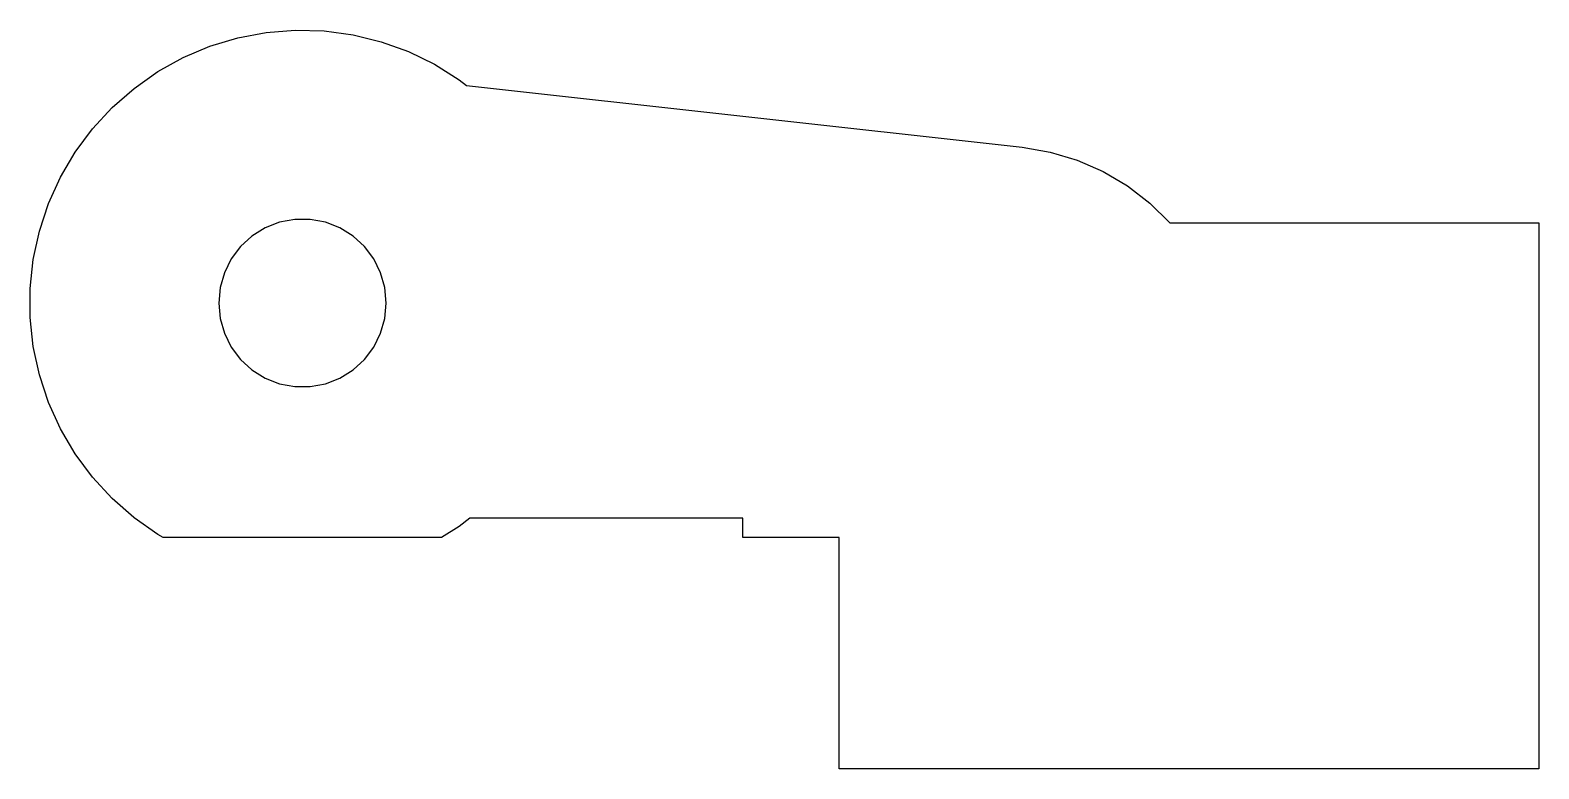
# Model space of a CAD drawing. Header units: millimetres. Extents: x 4.9 to 44.1, y -0.1 to 19.1.
import ezdxf

# ---------------------------------------------------------------- set-up
doc = ezdxf.new("R2010")
doc.units = ezdxf.units.MM
doc.layers.add('CUT', color=1, linetype='Continuous')

msp = doc.modelspace()

# ---------------------------------------------------------------- linework, layer by layer
at = {"layer": 'CUT'}
for points in [[(34.5057, 14.075), (44.075, 14.075), (44.075, -0.075), (25.925, -0.075), (25.925, 5.925), (23.425, 5.925), (23.425, 6.425), (16.34, 6.425), (16.0667, 6.2104), (15.6105, 5.925), (8.3866, 5.925), (8.2472, 6.0022), (7.6309, 6.4351), (7.6212, 6.4436), (7.0642, 6.931), (6.5533, 7.4844), (6.1042, 8.0889), (5.7219, 8.7377), (5.4107, 9.4235), (5.1742, 10.1385), (5.015, 10.8746), (4.9349, 11.6234), (4.9349, 12.3766), (5.015, 13.1254), (5.1742, 13.8615), (5.4107, 14.5765), (5.7219, 15.2623), (6.1042, 15.9111), (6.5533, 16.5156), (7.0642, 17.069), (7.6309, 17.5649), (8.2472, 17.9978), (8.906, 18.3627), (9.5998, 18.6556), (10.3209, 18.873), (11.061, 19.0125), (11.8117, 19.0726), (12.5645, 19.0526), (13.3109, 18.9526), (14.0425, 18.7739), (14.751, 18.5184), (15.4282, 18.189), (16.0667, 17.7896), (16.2581, 17.6393), (30.6731, 16.0376), (31.3938, 15.9131), (32.0964, 15.702), (32.7684, 15.4077), (33.4, 15.0346), (33.9821, 14.5881)], [(14.1377, 12.3996), (14.0278, 12.7856), (13.8489, 13.1448), (13.6071, 13.4651), (13.3105, 13.7354), (12.9693, 13.9467), (12.5951, 14.0917), (12.2007, 14.1654), (11.7993, 14.1654), (11.4049, 14.0917), (11.0307, 13.9467), (10.6895, 13.7354), (10.3929, 13.4651), (10.1511, 13.1448), (9.9722, 12.7856), (9.8623, 12.3996), (9.8253, 12), (9.8623, 11.6004), (9.9722, 11.2144), (10.1511, 10.8552), (10.3929, 10.5349), (10.6895, 10.2646), (11.0307, 10.0533), (11.4049, 9.9083), (11.7993, 9.8346), (12.2007, 9.8346), (12.5951, 9.9083), (12.9693, 10.0533), (13.3105, 10.2646), (13.6071, 10.5349), (13.8489, 10.8552), (14.0278, 11.2144), (14.1377, 11.6004), (14.1747, 12)]]:
    msp.add_lwpolyline(points, close=True, dxfattribs=at)

doc.saveas('drawing.dxf')
